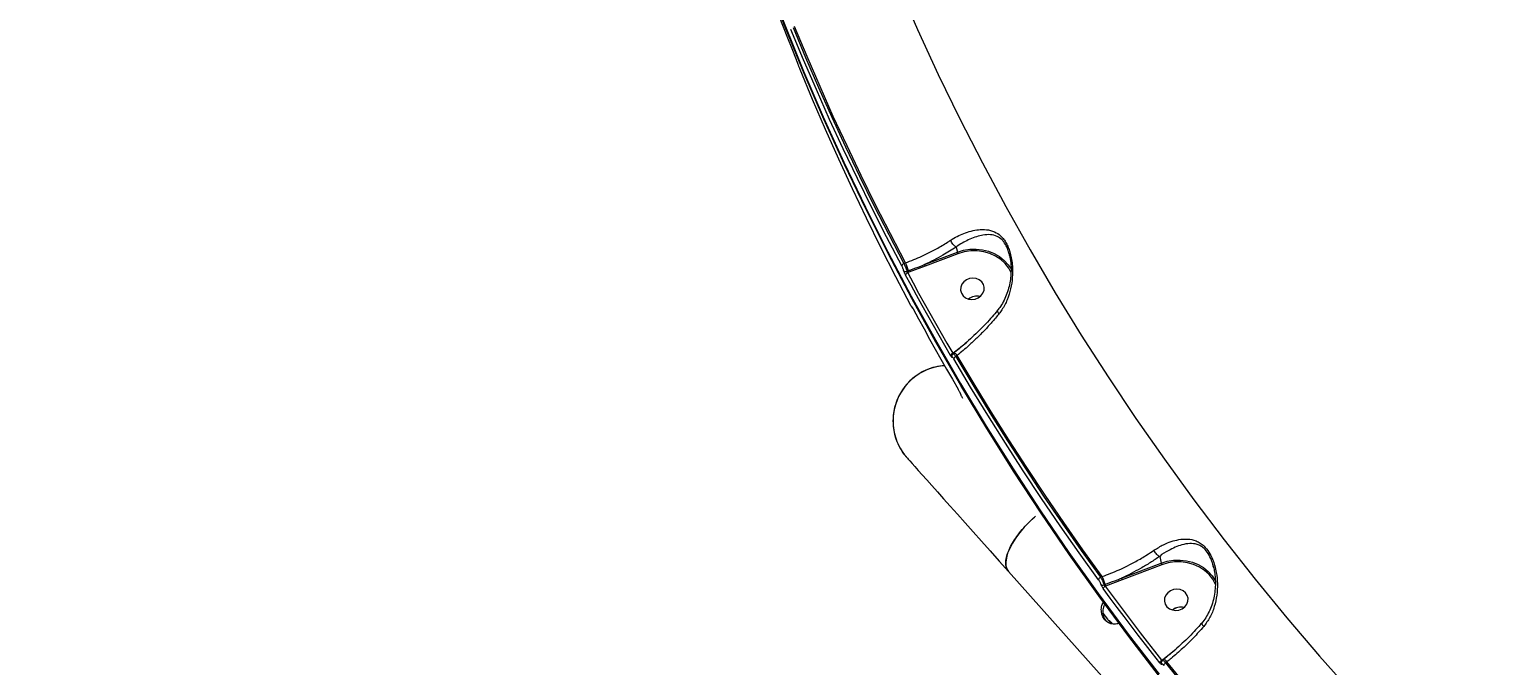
# Model space of a CAD drawing. Header units: millimetres. Extents: x -7245 to 6306, y -6696 to 5973.
# Drawn here: x 539 to 1100, y -2479 to -2238 of the extents above; entities that cross this region are included whole.
import ezdxf

# ---------------------------------------------------------------- set-up
doc = ezdxf.new("R2010")
doc.units = ezdxf.units.MM
for name, color, linetype in [('DIKOM_ОБЪЕКТ', 7, 'Continuous'), ('DIKOM_РАЗМЕР_ЗОНА', 7, 'Continuous'), ('DIKOM_РАЗМЕР_ОБЪЕКТА', 7, 'Continuous')]:
    doc.layers.add(name, color=color, linetype=linetype)
doc.styles.add('style1', font='arial.ttf', dxfattribs={"width": 0.8})
doc.dimstyles.new('1-50', dxfattribs={"dimtxt": 300, "dimasz": 200, "dimexe": 100, "dimexo": 0, "dimgap": 100, "dimtad": 1, "dimtxsty": 'style1', "dimcen": 200, "dimclrd": 7, "dimclre": 7, "dimclrt": 7, "dimadec": 1, "dimazin": 2, "dimtfac": 1, "dimtmove": 0, "dimatfit": 2, "dimfxl": 0, "dimlwd": 25, "dimlwe": 18, "dimarcsym": 0})

# ---------------------------------------------------------------- blocks, each defined once
blk = doc.blocks.new('*D10')
at = {"layer": 'Defpoints', "color": 0, "transparency": 16777216}
for p in [(-4365.71, 2792.53), (4306.16, 475.6), (4306.16, -5965.27)]:
    blk.add_point(p, dxfattribs=at)
at = {"layer": 'DIKOM_РАЗМЕР_ОБЪЕКТА', "color": 7, "lineweight": 18, "transparency": 16777216}
for p, q in [((-4365.71, 2792.53), (-4365.71, -6065.27)), ((4306.16, 475.6), (4306.16, -6065.27))]:
    blk.add_line(p, q, dxfattribs=at)
at = {"layer": 'DIKOM_РАЗМЕР_ОБЪЕКТА', "color": 7, "lineweight": 25, "transparency": 16777216}
blk.add_line((-4165.71, -5965.27), (4106.16, -5965.27), dxfattribs=at)
at = {"layer": 'DIKOM_РАЗМЕР_ОБЪЕКТА', "color": 7, "transparency": 16777216}
for points in [[(-4165.71, -5931.93), (-4165.71, -5998.6), (-4365.71, -5965.27)], [(4106.16, -5931.93), (4106.16, -5998.6), (4306.16, -5965.27)]]:
    blk.add_solid(points, dxfattribs=at)
at = {"layer": 'DIKOM_РАЗМЕР_ОБЪЕКТА', "color": 7, "transparency": 16777216, "insert": (-85.78, -5712.1), "char_height": 300, "attachment_point": 5, "style": 'style1'}
blk.add_mtext('8650', dxfattribs=at)
blk = doc.blocks.new('*D11')
at = {"layer": 'Defpoints', "color": 0, "transparency": 16777216}
for p in [(-3472.32, 4472.83), (-6199.73, -2928.86), (1850.21, -2928.86)]:
    blk.add_point(p, dxfattribs=at)
at = {"layer": 'DIKOM_РАЗМЕР_ОБЪЕКТА', "color": 7, "lineweight": 18, "transparency": 16777216}
for p, q in [((-3472.32, 4472.83), (-6299.73, 4472.83)), ((1850.21, -2928.86), (-6299.73, -2928.86))]:
    blk.add_line(p, q, dxfattribs=at)
at = {"layer": 'DIKOM_РАЗМЕР_ОБЪЕКТА', "color": 7, "lineweight": 25, "transparency": 16777216}
blk.add_line((-6199.73, 4272.83), (-6199.73, -2728.86), dxfattribs=at)
at = {"layer": 'DIKOM_РАЗМЕР_ОБЪЕКТА', "color": 7, "transparency": 16777216}
for points in [[(-6233.06, 4272.83), (-6166.39, 4272.83), (-6199.73, 4472.83)], [(-6233.06, -2728.86), (-6166.39, -2728.86), (-6199.73, -2928.86)]]:
    blk.add_solid(points, dxfattribs=at)
at = {"layer": 'DIKOM_РАЗМЕР_ОБЪЕКТА', "color": 7, "transparency": 16777216, "insert": (-6452.9, 984.54), "char_height": 300, "attachment_point": 5, "rotation": 90, "style": 'style1'}
blk.add_mtext('7400', dxfattribs=at)
blk = doc.blocks.new('*D12')
at = {"layer": 'Defpoints', "color": 0, "transparency": 16777216}
for p in [(-5865.71, 123.34), (6306.18, -91.92), (6306.18, -6596.14)]:
    blk.add_point(p, dxfattribs=at)
at = {"layer": 'DIKOM_РАЗМЕР_ЗОНА', "color": 7, "lineweight": 18, "transparency": 16777216}
for p, q in [((-5865.71, 123.34), (-5865.71, -6696.14)), ((6306.18, -91.92), (6306.18, -6696.14))]:
    blk.add_line(p, q, dxfattribs=at)
at = {"layer": 'DIKOM_РАЗМЕР_ЗОНА', "color": 7, "lineweight": 25, "transparency": 16777216}
blk.add_line((-5665.71, -6596.14), (6106.18, -6596.14), dxfattribs=at)
at = {"layer": 'DIKOM_РАЗМЕР_ЗОНА', "color": 7, "transparency": 16777216}
for points in [[(-5665.71, -6562.81), (-5665.71, -6629.48), (-5865.71, -6596.14)], [(6106.18, -6562.81), (6106.18, -6629.48), (6306.18, -6596.14)]]:
    blk.add_solid(points, dxfattribs=at)
at = {"layer": 'DIKOM_РАЗМЕР_ЗОНА', "color": 7, "transparency": 16777216, "insert": (-71.19, -6342.97), "char_height": 300, "attachment_point": 5, "style": 'style1'}
blk.add_mtext('12150', dxfattribs=at)
blk = doc.blocks.new('*D13')
at = {"layer": 'Defpoints', "color": 0, "transparency": 16777216}
for p in [(-4231.86, 5972.83), (-6795, -4928.88), (1792.4, -4928.88)]:
    blk.add_point(p, dxfattribs=at)
at = {"layer": 'DIKOM_РАЗМЕР_ЗОНА', "color": 7, "lineweight": 18, "transparency": 16777216}
for p, q in [((-4231.86, 5972.83), (-6895, 5972.83)), ((1792.4, -4928.88), (-6895, -4928.88))]:
    blk.add_line(p, q, dxfattribs=at)
at = {"layer": 'DIKOM_РАЗМЕР_ЗОНА', "color": 7, "lineweight": 25, "transparency": 16777216}
blk.add_line((-6795, 5772.83), (-6795, -4728.88), dxfattribs=at)
at = {"layer": 'DIKOM_РАЗМЕР_ЗОНА', "color": 7, "transparency": 16777216}
for points in [[(-6828.33, 5772.83), (-6761.67, 5772.83), (-6795, 5972.83)], [(-6828.33, -4728.88), (-6761.67, -4728.88), (-6795, -4928.88)]]:
    blk.add_solid(points, dxfattribs=at)
at = {"layer": 'DIKOM_РАЗМЕР_ЗОНА', "color": 7, "transparency": 16777216, "insert": (-7048.17, 972.94), "char_height": 300, "attachment_point": 5, "rotation": 90, "style": 'style1'}
blk.add_mtext('10900', dxfattribs=at)

msp = doc.modelspace()

# ---------------------------------------------------------------- linework, layer by layer
at = {"layer": 'DIKOM_ОБЪЕКТ', "color": 7, "linetype": 'Continuous', "lineweight": 15}
for p, q in [((827.18, -2238.492), (827.25, -2238.664)), ((889.734, -2320.736), (890.168, -2322.669)), ((877.705, -2327.406), (890.168, -2322.669)), ((890.391, -2323.301), (877.929, -2328.038)), ((869.941, -2327.009), (870.558, -2326.774)), ((871.071, -2329.933), (871.621, -2329.724)), ((871.833, -2330.314), (871.357, -2330.495)), ((877.929, -2328.038), (871.833, -2330.314)), ((888.503, -2360.908), (893.596, -2356.878)), ((893.596, -2356.878), (893.87, -2356.663)), ((888.399, -2360.99), (888.503, -2360.908)), ((888.828, -2360.912), (888.503, -2361.166)), ((888.828, -2360.912), (888.841, -2360.902)), ((890.122, -2361.784), (889.602, -2362.19)), ((919.33, -2423.042), (919.746, -2422.696)), ((966.767, -2437.889), (967.338, -2440.437)), ((909.573, -2443.646), (1052.176, -2603.416)), ((952.289, -2446.157), (967.338, -2440.437)), ((967.562, -2441.069), (952.513, -2446.789)), ((944.396, -2445.81), (945.025, -2445.571)), ((945.707, -2448.665), (946.088, -2448.52)), ((946.3, -2449.111), (946.173, -2449.158)), ((952.513, -2446.789), (946.3, -2449.111)), ((945.285, -2459.336), (947.007, -2461.706)), ((948.293, -2462.86), (948.753, -2463.487)), ((967.514, -2477.238), (967.907, -2476.93)), ((968.232, -2476.934), (967.781, -2477.287)), ((967.907, -2476.93), (972.903, -2472.975)), ((968.232, -2476.934), (968.246, -2476.926)), ((969.526, -2477.807), (969.016, -2478.205)), ((972.903, -2472.975), (973.096, -2472.826))]:
    msp.add_line(p, q, dxfattribs=at)
at = {"layer": 'DIKOM_ОБЪЕКТ', "color": 7, "linetype": 'Continuous', "lineweight": 15, "flags": 128}
for points in [[(794.332, -2147.604), (799.728, -2165.626), (805.476, -2183.547), (811.574, -2201.358), (818.019, -2219.057), (824.81, -2236.637), (831.945, -2254.092), (839.422, -2271.417), (847.238, -2288.608), (855.391, -2305.659), (863.879, -2322.564), (872.699, -2339.32), (881.848, -2355.919), (891.324, -2372.359), (901.123, -2388.633), (911.243, -2404.737), (921.681, -2420.665), (932.433, -2436.414), (943.496, -2451.978), (954.868, -2467.353), (966.543, -2482.533)], [(966.741, -2483.413), (955.065, -2468.233), (943.694, -2452.859), (932.63, -2437.295), (921.878, -2421.546), (911.44, -2405.616), (901.32, -2389.513), (891.521, -2373.238), (882.045, -2356.799), (872.896, -2340.199), (864.076, -2323.444), (855.589, -2306.538), (847.436, -2289.487), (839.619, -2272.297), (832.143, -2254.971), (825.007, -2237.516), (818.216, -2219.937), (811.771, -2202.239), (805.673, -2184.426), (799.925, -2166.506), (794.529, -2148.483)], [(847.179, -2169.095), (853.633, -2186.603), (860.438, -2203.991), (867.593, -2221.249), (875.093, -2238.374), (882.938, -2255.362), (891.125, -2272.205), (899.651, -2288.899), (908.513, -2305.439), (917.709, -2321.818), (927.235, -2338.032), (937.089, -2354.076), (947.268, -2369.945), (957.768, -2385.633), (968.586, -2401.135), (979.718, -2416.447), (991.16, -2431.565), (1002.911, -2446.481), (1014.964, -2461.194), (1027.318, -2475.696), (1039.967, -2489.984)], [(816.395, -2216.619), (817.919, -2220.779), (819.462, -2224.933), (821.025, -2229.081), (822.606, -2233.221), (824.207, -2237.355), (825.827, -2241.482), (827.465, -2245.602), (829.123, -2249.715)], [(869.135, -2327.85), (863.386, -2316.885), (857.778, -2305.855), (852.313, -2294.762), (846.992, -2283.608), (841.814, -2272.394), (836.782, -2261.12), (831.894, -2249.79), (827.153, -2238.403)], [(827.993, -2237.636), (832.731, -2249.013), (837.614, -2260.334), (842.643, -2271.598), (847.816, -2282.803), (853.133, -2293.949), (858.593, -2305.032), (864.196, -2316.053), (869.941, -2327.009)], [(870.558, -2326.774), (864.801, -2315.796), (859.187, -2304.753), (853.716, -2293.646), (848.388, -2282.478), (843.205, -2271.248), (838.168, -2259.961), (833.277, -2248.616), (828.532, -2237.215)], [(830.508, -2253.359), (835.249, -2264.746), (840.137, -2276.077), (845.169, -2287.35), (850.347, -2298.565), (855.669, -2309.719), (861.133, -2320.812), (866.741, -2331.841), (872.49, -2342.806)], [(890.168, -2322.669), (892.493, -2321.97), (894.891, -2321.582), (897.309, -2321.515), (899.695, -2321.768), (901.996, -2322.339), (904.163, -2323.211), (906.149, -2324.369), (907.912, -2325.785), (909.411, -2327.431), (910.482, -2329.031)], [(910.595, -2330.454), (909.67, -2328.79), (908.274, -2327.009), (906.579, -2325.457), (904.624, -2324.174), (902.458, -2323.188), (900.133, -2322.527), (897.704, -2322.202), (895.231, -2322.226), (892.774, -2322.594), (890.391, -2323.301)], [(887.609, -2361.861), (885.416, -2358.076), (883.24, -2354.282), (881.082, -2350.48), (878.942, -2346.669), (876.818, -2342.849), (874.712, -2339.021), (872.624, -2335.186), (870.553, -2331.34)], [(871.357, -2330.495), (873.426, -2334.336), (875.513, -2338.17), (877.617, -2341.994), (879.739, -2345.811), (881.878, -2349.618), (884.034, -2353.417), (886.208, -2357.208), (888.399, -2360.99)], [(893.633, -2333.142), (892.63, -2333.895), (891.888, -2334.862), (891.469, -2335.966), (891.406, -2337.117), (891.703, -2338.222), (892.339, -2339.191), (893.259, -2339.945), (894.391, -2340.425), (895.642, -2340.59), (896.911, -2340.428), (898.095, -2339.951), (899.099, -2339.199), (899.84, -2338.232), (900.26, -2337.128), (900.323, -2335.977), (900.025, -2334.872), (899.39, -2333.903), (898.469, -2333.149), (897.338, -2332.669), (896.087, -2332.504), (894.818, -2332.666), (893.633, -2333.142)], [(873.415, -2344.098), (875.485, -2347.942), (877.574, -2351.779), (879.68, -2355.607), (881.803, -2359.425), (883.944, -2363.237), (886.102, -2367.039), (888.278, -2370.833), (890.47, -2374.618)], [(943.652, -2446.749), (936.323, -2436.561), (929.127, -2426.292), (922.066, -2415.945), (915.141, -2405.518), (908.352, -2395.015), (901.7, -2384.437), (895.187, -2373.785), (888.813, -2363.061)], [(889.602, -2362.19), (895.971, -2372.905), (902.479, -2383.549), (909.125, -2394.119), (915.909, -2404.613), (922.828, -2415.03), (929.883, -2425.37), (937.073, -2435.63), (944.396, -2445.81)], [(945.025, -2445.571), (937.686, -2435.371), (930.481, -2425.091), (923.411, -2414.731), (916.478, -2404.293), (909.681, -2393.778), (903.022, -2383.187), (896.502, -2372.522), (890.122, -2361.784)], [(871.125, -2400.571), (871.244, -2400.704), (871.6, -2401.102), (872.191, -2401.765), (873.015, -2402.689), (874.071, -2403.871), (875.353, -2405.307), (876.857, -2406.993), (878.579, -2408.921), (880.511, -2411.086), (882.647, -2413.479), (884.979, -2416.092), (887.499, -2418.915), (890.198, -2421.94), (893.066, -2425.153), (896.094, -2428.545), (899.27, -2432.104), (902.583, -2435.815), (906.021, -2439.667), (909.572, -2443.645)], [(919.734, -2422.685), (919.33, -2423.042), (917.336, -2424.924), (915.476, -2426.886), (913.784, -2428.897), (912.288, -2430.92), (911.014, -2432.922), (909.983, -2434.868), (909.213, -2436.726), (908.717, -2438.462), (908.504, -2440.048), (908.577, -2441.456), (908.935, -2442.663), (909.573, -2443.646)], [(967.338, -2440.437), (969.664, -2439.738), (972.062, -2439.351), (974.48, -2439.283), (976.866, -2439.538), (979.167, -2440.107), (981.334, -2440.98), (983.32, -2442.137), (985.082, -2443.555), (986.582, -2445.2), (987.787, -2447.038), (987.878, -2447.208)], [(987.919, -2448.565), (987.903, -2448.529), (986.841, -2446.56), (985.445, -2444.777), (983.749, -2443.226), (981.795, -2441.942), (979.629, -2440.957), (977.304, -2440.295), (974.875, -2439.972), (972.402, -2439.994), (969.945, -2440.364), (967.562, -2441.069)], [(946.173, -2449.158), (948.784, -2452.704), (951.412, -2456.24), (954.055, -2459.766), (956.715, -2463.281), (959.39, -2466.786), (962.082, -2470.28), (964.79, -2473.764), (967.514, -2477.238)], [(966.79, -2478.205), (964.063, -2474.729), (961.353, -2471.242), (958.659, -2467.744), (955.981, -2464.237), (953.319, -2460.719), (950.674, -2457.19), (948.044, -2453.651), (945.431, -2450.102)], [(970.804, -2450.911), (969.801, -2451.664), (969.059, -2452.631), (968.64, -2453.735), (968.576, -2454.885), (968.874, -2455.99), (969.509, -2456.959), (970.43, -2457.715), (971.562, -2458.193), (972.813, -2458.359), (974.082, -2458.197), (975.266, -2457.72), (976.27, -2456.968), (977.011, -2456), (977.431, -2454.897), (977.494, -2453.745), (977.196, -2452.641), (976.561, -2451.672), (975.64, -2450.917), (974.509, -2450.437), (973.258, -2450.272), (971.988, -2450.434), (970.804, -2450.911)], [(1035.906, -2553.684), (1027.176, -2544.521), (1018.568, -2535.265), (1010.082, -2525.914), (1001.719, -2516.472), (993.481, -2506.939), (985.369, -2497.316), (977.383, -2487.605), (969.526, -2477.807)], [(969.016, -2478.205), (976.858, -2487.983), (984.827, -2497.675), (992.922, -2507.277), (1001.143, -2516.792), (1009.487, -2526.215), (1017.954, -2535.547), (1026.544, -2544.786), (1035.254, -2553.932)]]:
    msp.add_lwpolyline(points, dxfattribs=at)
at = {"layer": 'DIKOM_ОБЪЕКТ', "color": 7, "linetype": 'Continuous', "lineweight": 15}
for centre, radius, start, end in [((894.895, -2321.356), 4.907, 195.52217, 203.3579), ((870.284, -2328.144), 1.186, 106.81545, 165.63923), ((870.664, -2329.007), 1.012, 215.6379, 293.74851), ((871.7, -2331.626), 1.182, 106.84869, 166.03122), ((845.239, -2337.56), 27.521, 16.54205, 23.07276), ((876.943, -2328.142), 5.552, 196.55266, 203.03034), ((882.56, -2326.048), 5.041, 195.62667, 203.2534), ((897.596, -2344.266), 4.96, 75.79451, 129.5038), ((873.779, -2343.026), 0.933, 207.23497, 231.33397), ((886.792, -2386.587), 21, 94.06044, 221.75072), ((888.79, -2362.139), 1.214, 108.80646, 166.74933), ((889.048, -2362.016), 0.951, 178.63229, 208.01097), ((888.988, -2360.527), 0.617, 218.16958, 237.37236), ((890.005, -2363.348), 1.227, 109.18017, 166.42725), ((888.363, -2362.969), 2.121, 33.97066, 76.95254), ((972.021, -2439.14), 4.859, 195.48395, 203.39611), ((944.956, -2447.018), 1.331, 114.86986, 168.3624), ((945.292, -2447.717), 1.035, 223.30401, 293.62675), ((919.706, -2456.356), 27.521, 16.54205, 23.07276), ((946.734, -2450.363), 1.329, 114.94484, 168.69471), ((951.41, -2446.939), 5.552, 196.55266, 203.03034), ((956.949, -2444.868), 4.834, 195.46336, 203.41671), ((974.765, -2462.029), 4.955, 75.75541, 129.51911), ((974.768, -2462.035), 4.961, 77.10871, 128.27258), ((948.442, -2461.728), 0.97, 214.97106, 248.91503), ((968.133, -2478.457), 1.367, 116.91328, 169.3831), ((968.484, -2476.448), 0.752, 219.90953, 235.63241), ((967.777, -2478.977), 2.104, 33.78425, 77.13896), ((968.267, -2478.153), 0.905, 175.66289, 216.40658), ((969.646, -2479.432), 1.379, 117.19914, 169.11538)]:
    msp.add_arc(centre, radius, start, end, dxfattribs=at)
for points, knots in [([(829.123, -2249.715), (829.149, -2249.779), (829.238, -2249.999), (829.333, -2250.244), (829.401, -2250.418)], [0, 0, 0, 0, 0.2883041, 1, 1, 1, 1]), ([(829.401, -2250.418), (829.45, -2250.547), (829.557, -2250.826), (829.707, -2251.232), (829.778, -2251.437), (829.813, -2251.54)], [0, 0, 0, 0, 0.2988195, 0.6488917, 1, 1, 1, 1]), ([(829.813, -2251.54), (829.849, -2251.643), (829.92, -2251.848), (830.081, -2252.278), (830.263, -2252.75), (830.41, -2253.12), (830.489, -2253.313), (830.508, -2253.359)], [0, 0, 0, 0, 0.2250442, 0.4494948, 0.6804785, 0.9239559, 1, 1, 1, 1]), ([(887.603, -2318.188), (887.816, -2318.052), (888.868, -2317.381), (890.77, -2316.351), (893.427, -2315.233), (896.15, -2314.439), (899.101, -2314.02), (902.043, -2314.139), (904.761, -2315.059), (906.733, -2316.556), (908.021, -2318.155), (908.887, -2319.594), (909.612, -2321.244), (910.255, -2323.221), (910.743, -2325.505), (911.097, -2328.63), (911.075, -2332.351), (910.437, -2336.609), (909.143, -2340.733), (907.541, -2343.888), (906.302, -2345.541), (905.929, -2346.038)], [0, 0, 0, 0, 0.0134497, 0.0663175, 0.1192318, 0.1832711, 0.24735, 0.3264797, 0.4053648, 0.4678612, 0.4990987, 0.530298, 0.5614432, 0.5926228, 0.6345181, 0.6764827, 0.7480871, 0.8197657, 0.8939561, 0.9680596, 1, 1, 1, 1]), ([(870.558, -2326.774), (872.632, -2325.946), (876.84, -2324.267), (882.31, -2321.446), (885.828, -2319.348), (887.371, -2318.34), (887.603, -2318.188)], [0, 0, 0, 0, 0.3434802, 0.6969394, 0.9545148, 1, 1, 1, 1]), ([(889.734, -2320.736), (888.061, -2321.796), (885.341, -2323.522), (881.253, -2325.718), (878.891, -2326.842), (877.705, -2327.406)], [0, 0, 0, 0, 0.4426985, 0.7201447, 1, 1, 1, 1]), ([(889.732, -2320.733), (889.576, -2320.646), (889.263, -2320.474), (888.724, -2319.949), (888.209, -2319.296), (887.859, -2318.72), (887.677, -2318.353), (887.62, -2318.227), (887.603, -2318.188)], [0, 0, 0, 0, 0.2204655, 0.440893, 0.6614619, 0.8818706, 0.963587, 1, 1, 1, 1]), ([(909.92, -2323.948), (909.879, -2323.724), (909.737, -2322.967), (909.317, -2321.703), (908.573, -2319.941), (907.763, -2318.741), (906.612, -2317.508), (905.055, -2316.472), (902.681, -2315.954), (900.088, -2316.119), (897.458, -2316.764), (895.023, -2317.688), (892.625, -2318.885), (890.885, -2319.924), (889.93, -2320.6), (889.732, -2320.732), (889.732, -2320.733)], [0, 0, 0, 0, 0.0199324, 0.0675708, 0.1170242, 0.1943949, 0.2134388, 0.3133406, 0.4430594, 0.5778249, 0.6864235, 0.7968642, 0.8863067, 0.9773551, 0.9999455, 1, 1, 1, 1]), ([(889.732, -2320.733), (889.732, -2320.733), (889.734, -2320.734), (889.734, -2320.735), (889.734, -2320.736)], [0, 0, 0, 0, 0.7025805, 1, 1, 1, 1]), ([(909.923, -2323.947), (909.949, -2324.048), (910.13, -2324.747), (910.335, -2326.161), (910.515, -2328.216), (910.506, -2330.527), (910.284, -2333.044), (909.779, -2335.698), (908.999, -2338.351), (907.905, -2340.878), (906.677, -2343.047), (905.709, -2344.257), (905.296, -2344.773)], [0, 0, 0, 0, 0.0139422, 0.0959725, 0.1870805, 0.2876972, 0.4050361, 0.5286709, 0.6568719, 0.7853638, 0.9085551, 1, 1, 1, 1]), ([(869.841, -2329.596), (869.812, -2329.487), (869.754, -2329.269), (869.59, -2328.827), (869.391, -2328.361), (869.232, -2328.032), (869.148, -2327.874), (869.135, -2327.85)], [0, 0, 0, 0, 0.2392398, 0.4785763, 0.7178907, 0.9577398, 1, 1, 1, 1]), ([(870.553, -2331.34), (870.54, -2331.317), (870.455, -2331.159), (870.296, -2330.83), (870.094, -2330.365), (869.929, -2329.923), (869.871, -2329.705), (869.841, -2329.596)], [0, 0, 0, 0, 0.0423527, 0.2824742, 0.5216255, 0.7607872, 1, 1, 1, 1]), ([(869.941, -2327.009), (869.96, -2327.049), (870.09, -2327.317), (870.339, -2327.87), (870.655, -2328.652), (870.921, -2329.39), (871.021, -2329.752), (871.071, -2329.933)], [0, 0, 0, 0, 0.0422911, 0.282113, 0.5213529, 0.7607404, 1, 1, 1, 1]), ([(871.071, -2329.933), (871.08, -2329.97), (871.096, -2330.044), (871.159, -2330.188), (871.243, -2330.337), (871.313, -2330.439), (871.351, -2330.487), (871.357, -2330.495)], [0, 0, 0, 0, 0.2373302, 0.4749274, 0.7136177, 0.9568747, 1, 1, 1, 1]), ([(871.621, -2329.724), (871.932, -2329.606), (873.486, -2329.016), (875.519, -2328.256), (877.233, -2327.589), (877.705, -2327.406)], [0, 0, 0, 0, 0.1533072, 0.7666149, 1, 1, 1, 1]), ([(872.49, -2342.806), (872.56, -2342.934), (872.698, -2343.189), (872.854, -2343.437), (872.947, -2343.546), (872.962, -2343.515), (872.951, -2343.461), (872.95, -2343.453)], [0, 0, 0, 0, 0.2407887, 0.4814304, 0.7216199, 0.9611873, 1, 1, 1, 1]), ([(872.503, -2342.835), (872.517, -2342.862), (872.624, -2343.066), (872.814, -2343.392), (872.964, -2343.626), (873.163, -2343.84), (873.274, -2343.907), (873.318, -2343.934)], [0, 0, 0, 0, 0.0536617, 0.4019193, 0.7788903, 0.9118172, 1, 1, 1, 1]), ([(872.95, -2343.453), (872.948, -2343.446), (872.938, -2343.394), (872.953, -2343.359), (873.048, -2343.468), (873.205, -2343.716), (873.345, -2343.97), (873.415, -2344.098)], [0, 0, 0, 0, 0.0384755, 0.2781018, 0.5183283, 0.7592566, 1, 1, 1, 1]), ([(873.133, -2343.626), (873.134, -2343.627), (873.136, -2343.63), (873.181, -2343.694), (873.269, -2343.843), (873.372, -2344.025), (873.445, -2344.164), (873.46, -2344.192)], [0, 0, 0, 0, 0.1036583, 0.286113, 0.5448719, 0.9061357, 1, 1, 1, 1]), ([(905.354, -2344.803), (904.696, -2345.591), (903.295, -2347.268), (900.978, -2349.805), (898.453, -2352.403), (895.807, -2354.949), (893.065, -2357.409), (890.727, -2359.398), (889.298, -2360.506), (888.82, -2360.877)], [0, 0, 0, 0, 0.1367576, 0.2910219, 0.4468269, 0.6038935, 0.7618722, 0.9203656, 1, 1, 1, 1]), ([(905.929, -2346.038), (905.059, -2347.093), (903.311, -2349.214), (900.491, -2352.283), (897.57, -2355.235), (894.141, -2358.454), (891.611, -2360.55), (890.122, -2361.784)], [0, 0, 0, 0, 0.1872951, 0.3765367, 0.5570114, 0.7391916, 1, 1, 1, 1]), ([(905.38, -2344.835), (905.35, -2344.879), (905.275, -2344.989), (905.415, -2345.354), (905.658, -2345.714), (905.852, -2345.95), (905.902, -2346.008), (905.929, -2346.038)], [0, 0, 0, 0, 0.2287516, 0.5615593, 0.8944647, 0.9441287, 1, 1, 1, 1]), ([(885.481, -2365.691), (885.115, -2365.696), (883.551, -2365.72), (880.872, -2366.361), (877.54, -2367.617), (874.869, -2369.22), (872.45, -2371.157), (870.31, -2373.415), (868.34, -2376.354), (866.879, -2379.613), (865.993, -2383.039), (865.692, -2386.598), (865.992, -2390.122), (866.88, -2393.586), (868.354, -2396.791), (869.82, -2399.149), (870.908, -2400.255), (871.181, -2400.532)], [0, 0, 0, 0, 0.0233967, 0.0998662, 0.1741862, 0.2506581, 0.2977303, 0.3720562, 0.4485212, 0.5228397, 0.5993034, 0.6736174, 0.7500945, 0.8243994, 0.900866, 0.9751864, 1, 1, 1, 1]), ([(888.208, -2362.463), (888.208, -2362.469), (888.205, -2362.527), (888.166, -2362.577), (888.035, -2362.487), (887.843, -2362.246), (887.687, -2361.989), (887.609, -2361.861)], [0, 0, 0, 0, 0.0278842, 0.2649309, 0.5076672, 0.7538832, 1, 1, 1, 1]), ([(888.511, -2361.178), (888.444, -2361.231), (888.295, -2361.35), (888.167, -2361.604), (888.103, -2361.834), (888.103, -2361.954), (888.103, -2361.993)], [0, 0, 0, 0, 0.254948, 0.5675148, 0.8571022, 1, 1, 1, 1]), ([(888.813, -2363.061), (888.734, -2362.933), (888.577, -2362.677), (888.383, -2362.438), (888.252, -2362.348), (888.212, -2362.396), (888.209, -2362.456), (888.208, -2362.463)], [0, 0, 0, 0, 0.2456404, 0.4917171, 0.7342581, 0.9714309, 1, 1, 1, 1]), ([(888.523, -2361.191), (888.534, -2361.172), (888.572, -2361.101), (888.793, -2361.241), (889.153, -2361.589), (889.453, -2361.99), (889.602, -2362.19)], [0, 0, 0, 0, 0.109028, 0.404529, 0.7028932, 1, 1, 1, 1]), ([(890.47, -2374.618), (890.488, -2374.649), (890.585, -2374.814), (890.765, -2375.146), (890.996, -2375.595), (891.194, -2376.014), (891.276, -2376.218), (891.317, -2376.32)], [0, 0, 0, 0, 0.0556242, 0.296848, 0.5324979, 0.766063, 1, 1, 1, 1]), ([(891.317, -2376.32), (891.358, -2376.421), (891.44, -2376.624), (891.64, -2377.043), (891.872, -2377.491), (892.054, -2377.822), (892.15, -2377.986), (892.168, -2378.017)], [0, 0, 0, 0, 0.233997, 0.4680656, 0.7037148, 0.9449014, 1, 1, 1, 1]), ([(909.666, -2443.66), (909.421, -2443.386), (908.844, -2442.739), (908.477, -2441.267), (908.484, -2439.382), (908.991, -2437.202), (909.946, -2434.815), (911.346, -2432.279), (913.13, -2429.669), (915.268, -2427.062), (917.374, -2424.835), (918.787, -2423.54), (919.33, -2423.042)], [0, 0, 0, 0, 0.0786425, 0.1854797, 0.2923084, 0.3991254, 0.5059659, 0.6127874, 0.7196319, 0.8264516, 0.9332849, 1, 1, 1, 1]), ([(964.597, -2435.57), (965.805, -2434.82), (968.004, -2433.452), (971.141, -2432.206), (974.198, -2431.419), (977.331, -2431.183), (980.023, -2431.726), (982.093, -2432.78), (983.754, -2434.082), (985.427, -2436.142), (986.761, -2438.781), (987.653, -2441.423), (988.35, -2444.534), (988.71, -2448.284), (988.485, -2452.64), (987.567, -2456.925), (985.975, -2460.997), (984.267, -2463.31), (983.435, -2464.436)], [0, 0, 0, 0, 0.0785518, 0.1430628, 0.2076028, 0.2872185, 0.3665519, 0.4057554, 0.4448601, 0.4974499, 0.5496972, 0.5922756, 0.634943, 0.7072952, 0.7797357, 0.8544817, 0.929134, 1, 1, 1, 1]), ([(987.031, -2441.435), (986.822, -2440.717), (986.355, -2439.107), (985.195, -2436.754), (983.737, -2434.965), (982.313, -2433.924), (981.425, -2433.534), (980.035, -2433.084), (978.104, -2432.9), (975.363, -2433.396), (972.632, -2434.336), (969.906, -2435.854), (967.706, -2436.811), (966.765, -2437.886), (966.764, -2437.887)], [0, 0, 0, 0, 0.0675456, 0.1513726, 0.2346106, 0.2954731, 0.3590608, 0.3623182, 0.4960791, 0.6354044, 0.7478195, 0.8621676, 0.9999185, 1, 1, 1, 1]), ([(945.025, -2445.571), (947.183, -2444.727), (951.56, -2443.014), (957.201, -2440.158), (961.536, -2437.628), (963.71, -2436.166), (964.597, -2435.57)], [0, 0, 0, 0, 0.3072584, 0.6233178, 0.8463501, 1, 1, 1, 1]), ([(966.767, -2437.889), (965.624, -2438.672), (963.327, -2440.246), (959.695, -2442.402), (956.013, -2444.395), (953.534, -2445.568), (952.289, -2446.157)], [0, 0, 0, 0, 0.2595558, 0.5218451, 0.7598837, 1, 1, 1, 1]), ([(966.764, -2437.887), (966.596, -2437.809), (966.259, -2437.652), (965.687, -2437.15), (965.147, -2436.514), (964.818, -2435.999), (964.654, -2435.685), (964.616, -2435.61), (964.597, -2435.57)], [0, 0, 0, 0, 0.2316621, 0.4632416, 0.6948551, 0.926413, 0.9610715, 1, 1, 1, 1]), ([(966.764, -2437.887), (966.765, -2437.887), (966.766, -2437.887), (966.767, -2437.888), (966.767, -2437.889)], [0, 0, 0, 0, 0.6334245, 1, 1, 1, 1]), ([(987.043, -2441.431), (987.193, -2442.063), (987.514, -2443.418), (987.785, -2445.619), (987.895, -2448.117), (987.749, -2450.822), (987.305, -2453.604), (986.574, -2456.294), (985.532, -2458.81), (984.258, -2461.112), (983.192, -2462.464), (982.669, -2463.127)], [0, 0, 0, 0, 0.0827088, 0.1773272, 0.2849681, 0.4067317, 0.5308709, 0.6550094, 0.7737489, 0.8890802, 1, 1, 1, 1]), ([(987.223, -2442.289), (987.185, -2442.049), (987.139, -2441.762), (987.046, -2441.482), (987.031, -2441.435)], [0, 0, 0, 0, 0.8332096, 1, 1, 1, 1]), ([(944.539, -2448.427), (944.505, -2448.321), (944.437, -2448.11), (944.237, -2447.691), (943.991, -2447.251), (943.785, -2446.934), (943.673, -2446.778), (943.652, -2446.749)], [0, 0, 0, 0, 0.2340991, 0.4678679, 0.703922, 0.9448673, 1, 1, 1, 1]), ([(944.396, -2445.81), (944.426, -2445.86), (944.586, -2446.13), (944.883, -2446.676), (945.245, -2447.428), (945.544, -2448.137), (945.653, -2448.489), (945.707, -2448.665)], [0, 0, 0, 0, 0.0547568, 0.2943724, 0.5301605, 0.7647201, 1, 1, 1, 1]), ([(945.431, -2450.102), (945.41, -2450.073), (945.297, -2449.917), (945.09, -2449.601), (944.841, -2449.162), (944.64, -2448.743), (944.573, -2448.532), (944.539, -2448.427)], [0, 0, 0, 0, 0.0558302, 0.2965771, 0.5324769, 0.7662977, 1, 1, 1, 1]), ([(945.707, -2448.665), (945.721, -2448.7), (945.748, -2448.77), (945.851, -2448.898), (945.983, -2449.025), (946.097, -2449.109), (946.161, -2449.15), (946.173, -2449.158)], [0, 0, 0, 0, 0.2180617, 0.4439561, 0.6836911, 0.9396123, 1, 1, 1, 1]), ([(946.088, -2448.52), (946.398, -2448.402), (947.953, -2447.812), (950.025, -2447.037), (951.778, -2446.356), (952.289, -2446.157)], [0, 0, 0, 0, 0.1504097, 0.7521088, 1, 1, 1, 1]), ([(951.837, -2463.034), (951.396, -2463.208), (950.35, -2463.619), (948.655, -2463.578), (946.977, -2462.939), (945.655, -2461.67), (944.826, -2459.972), (944.58, -2458.037), (944.854, -2456.203), (945.49, -2455.23), (945.752, -2454.83)], [0, 0, 0, 0, 0.0985501, 0.2337651, 0.3716586, 0.5059967, 0.6359836, 0.7676621, 0.9043412, 1, 1, 1, 1]), ([(946.259, -2455.514), (946.172, -2455.617), (945.664, -2456.222), (945.27, -2457.698), (945.21, -2459.673), (945.643, -2461.319), (946.233, -2462.024), (946.419, -2462.247)], [0, 0, 0, 0, 0.0548104, 0.3197553, 0.5922492, 0.8714127, 1, 1, 1, 1]), ([(947.007, -2461.706), (947.098, -2461.827), (947.28, -2462.069), (947.493, -2462.296), (947.626, -2462.387), (947.655, -2462.341), (947.648, -2462.289), (947.647, -2462.284)], [0, 0, 0, 0, 0.2458109, 0.4918101, 0.7343615, 0.9715956, 1, 1, 1, 1]), ([(947.032, -2461.754), (947.052, -2461.783), (947.205, -2461.997), (947.438, -2462.28), (947.689, -2462.528), (947.939, -2462.714), (948.135, -2462.768), (948.226, -2462.792)], [0, 0, 0, 0, 0.0545353, 0.414676, 0.6819603, 0.8528691, 1, 1, 1, 1]), ([(947.647, -2462.284), (947.646, -2462.278), (947.64, -2462.226), (947.668, -2462.18), (947.803, -2462.269), (948.018, -2462.497), (948.201, -2462.739), (948.293, -2462.86)], [0, 0, 0, 0, 0.0278432, 0.2649985, 0.5077154, 0.7539316, 1, 1, 1, 1]), ([(947.978, -2462.497), (947.98, -2462.5), (947.986, -2462.505), (948.046, -2462.567), (948.159, -2462.7), (948.27, -2462.848), (948.342, -2462.945), (948.346, -2462.95)], [0, 0, 0, 0, 0.1342028, 0.3252618, 0.6059852, 0.979449, 1, 1, 1, 1]), ([(982.69, -2463.137), (982.504, -2463.357), (981.579, -2464.451), (979.773, -2466.397), (977.281, -2468.955), (974.663, -2471.454), (971.957, -2473.863), (969.8, -2475.684), (968.545, -2476.652), (968.224, -2476.899)], [0, 0, 0, 0, 0.0441759, 0.220428, 0.3983621, 0.5776252, 0.7577567, 0.938209, 1, 1, 1, 1]), ([(983.435, -2464.436), (982.153, -2465.884), (979.636, -2468.725), (975.47, -2472.781), (972.076, -2475.765), (970.062, -2477.377), (969.526, -2477.807)], [0, 0, 0, 0, 0.302891, 0.5944641, 0.8920064, 1, 1, 1, 1]), ([(982.729, -2463.17), (982.703, -2463.208), (982.642, -2463.299), (982.8, -2463.647), (983.078, -2464.032), (983.317, -2464.307), (983.407, -2464.406), (983.435, -2464.436)], [0, 0, 0, 0, 0.2180184, 0.5265385, 0.8348728, 0.9489137, 1, 1, 1, 1]), ([(967.791, -2477.303), (967.716, -2477.363), (967.547, -2477.495), (967.408, -2477.788), (967.38, -2477.989), (967.366, -2478.084)], [0, 0, 0, 0, 0.3017085, 0.6711671, 1, 1, 1, 1]), ([(967.801, -2477.315), (967.816, -2477.292), (967.866, -2477.216), (968.12, -2477.338), (968.521, -2477.652), (968.851, -2478.021), (969.016, -2478.205)], [0, 0, 0, 0, 0.1220154, 0.4143115, 0.7072464, 1, 1, 1, 1]), ([(967.539, -2478.69), (967.538, -2478.699), (967.531, -2478.762), (967.475, -2478.817), (967.308, -2478.75), (967.073, -2478.546), (966.884, -2478.319), (966.79, -2478.205)], [0, 0, 0, 0, 0.0385737, 0.2781384, 0.5183369, 0.7592549, 1, 1, 1, 1]), ([(968.292, -2479.171), (968.198, -2479.058), (968.008, -2478.832), (967.771, -2478.629), (967.604, -2478.562), (967.546, -2478.618), (967.54, -2478.681), (967.539, -2478.69)], [0, 0, 0, 0, 0.2405892, 0.4814671, 0.7216088, 0.9612099, 1, 1, 1, 1])]:
    msp.add_open_spline(points, degree=3, knots=knots, dxfattribs=at)

# ---------------------------------------------------------------- dimensions: what is measured, and where the dimension line sits
at = {"layer": 'DIKOM_РАЗМЕР_ЗОНА'}
dim = msp.add_linear_dim(base=(-6795.001, -4928.879), p1=(-4231.865, 5972.834), p2=(1792.398, -4928.879), angle=90, text='10900', dimstyle='1-50', dxfattribs=at)
dim.commit()
dim.dimension.update_dxf_attribs({"geometry": '*D13', "text_midpoint": (-6795.001, 972.936), "dimtype": 160})
dim = msp.add_linear_dim(base=(6306.184, -6596.144), p1=(-5865.714, 123.344), p2=(6306.184, -91.922), text='12150', dimstyle='1-50', dxfattribs=at)
dim.commit()
dim.dimension.update_dxf_attribs({"geometry": '*D12', "text_midpoint": (-71.192, -6596.144), "dimtype": 160})
at = {"layer": 'DIKOM_РАЗМЕР_ОБЪЕКТА'}
dim = msp.add_linear_dim(base=(-6199.728, -2928.864), p1=(-3472.315, 4472.834), p2=(1850.213, -2928.864), angle=90, text='7400', dimstyle='1-50', dxfattribs=at)
dim.commit()
dim.dimension.update_dxf_attribs({"geometry": '*D11', "text_midpoint": (-6199.728, 984.539), "dimtype": 160})
dim = msp.add_linear_dim(base=(4306.158, -5965.268), p1=(-4365.714, 2792.532), p2=(4306.158, 475.605), text='8650', dimstyle='1-50', dxfattribs=at)
dim.commit()
dim.dimension.update_dxf_attribs({"geometry": '*D10', "text_midpoint": (-85.784, -5965.268), "dimtype": 160})

doc.saveas('drawing.dxf')
